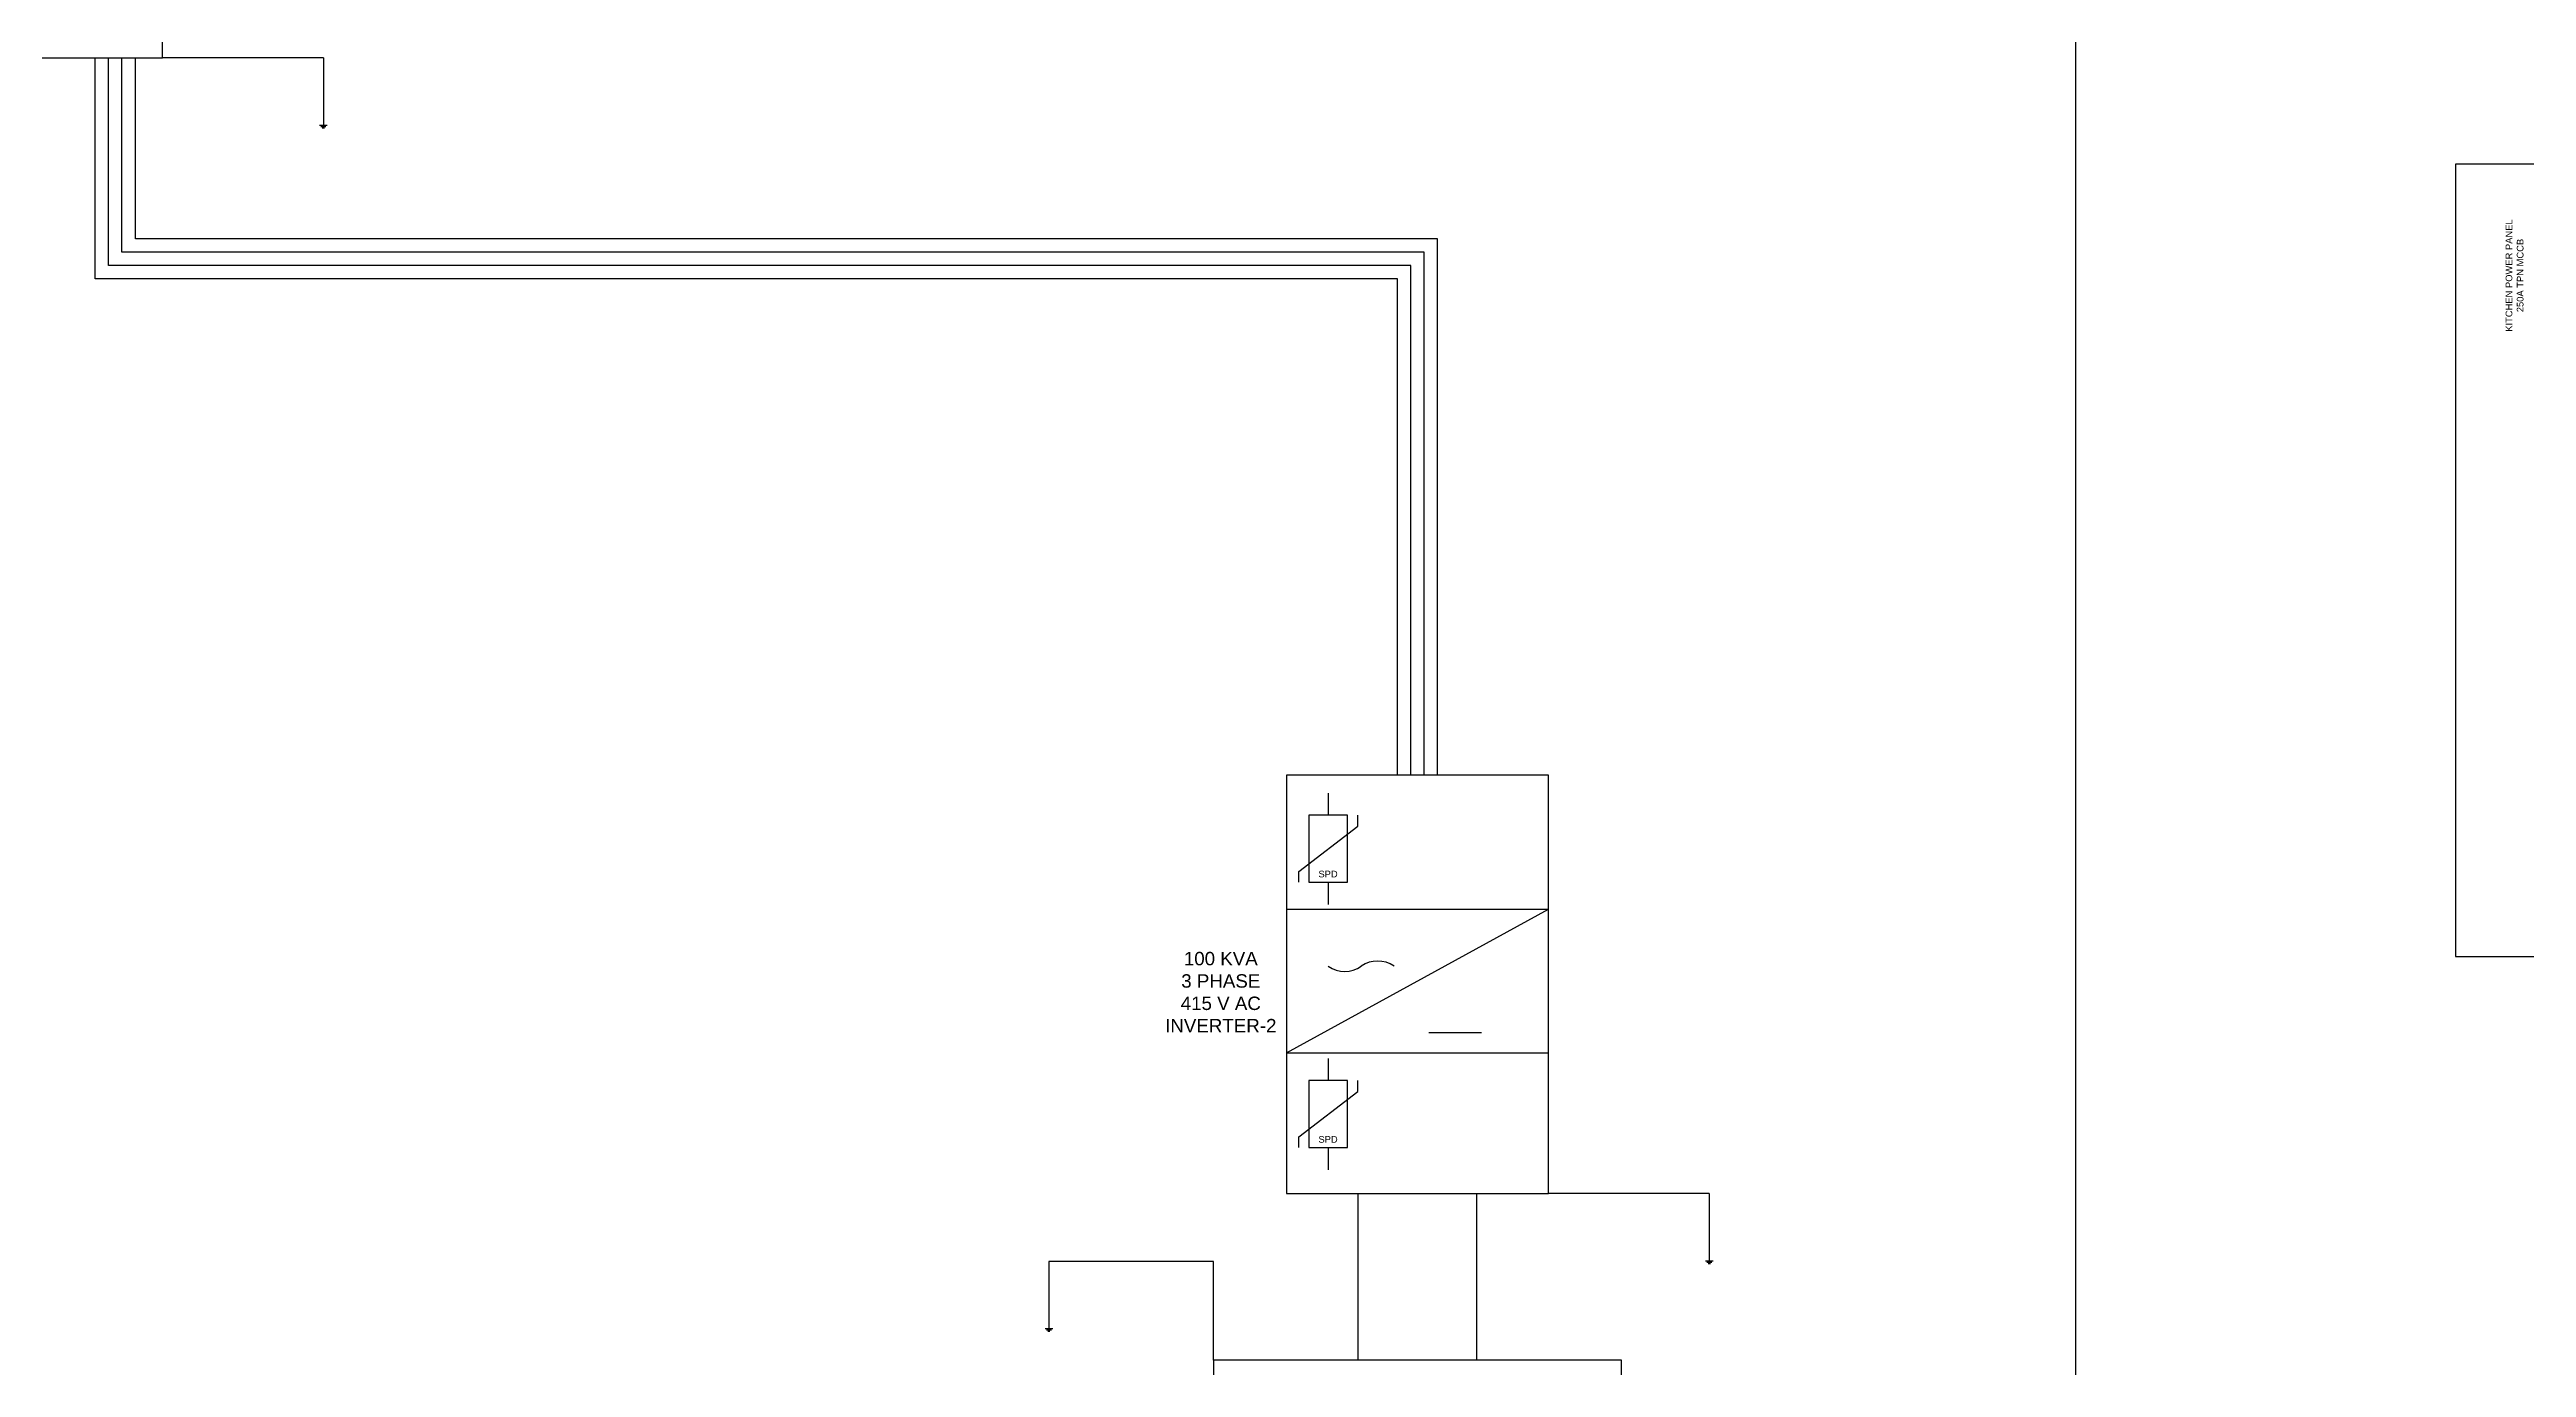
# Model space of a CAD drawing. Header units: inches. Extents: x -137 to 2243, y 16 to 894.
# Drawn here: x 19 to 203.7, y 581.9 to 680.2 of the extents above; entities that cross this region are included whole.
import ezdxf

# ---------------------------------------------------------------- set-up
doc = ezdxf.new("R2010")
doc.units = ezdxf.units.IN
doc.header["$MEASUREMENT"] = 0
doc.styles.get("Standard").update_dxf_attribs({"font": 'arial.ttf'})

msp = doc.modelspace()

# ---------------------------------------------------------------- linework, layer by layer
at = {"color": 18, "true_color": 0x000000}
for p, q in [((22.37, 663.13), (22.37, 679.61)), ((119.52, 663.13), (22.37, 663.13)), ((119.52, 637.67), (119.52, 663.13)), ((119.52, 626.11), (119.52, 637.67)), ((125.43, 582.48), (125.43, 594.91))]:
    msp.add_line(p, q, dxfattribs=at)
at = {"color": 5}
for p, q in [((23.37, 664.13), (23.37, 679.61)), ((120.52, 664.13), (23.37, 664.13)), ((120.52, 637.67), (120.52, 664.13)), ((120.52, 626.11), (120.52, 637.67))]:
    msp.add_line(p, q, dxfattribs=at)
at = {"color": 2}
for p, q in [((24.37, 665.13), (24.37, 679.61)), ((121.52, 665.13), (24.37, 665.13)), ((121.52, 637.67), (121.52, 665.13)), ((121.52, 626.11), (121.52, 637.67))]:
    msp.add_line(p, q, dxfattribs=at)
at = {"color": 1}
for p, q in [((25.37, 666.13), (25.37, 679.61)), ((122.52, 666.13), (25.37, 666.13)), ((122.52, 637.67), (122.52, 666.13)), ((122.52, 626.11), (122.52, 637.67)), ((116.6, 582.48), (116.6, 594.91))]:
    msp.add_line(p, q, dxfattribs=at)
for p, q in [((39.4, 679.61), (27.4, 679.61)), ((39.4, 679.61), (39.4, 674.61)), ((39.11, 674.61), (39.68, 674.61)), ((39.21, 674.51), (39.58, 674.51)), ((39.31, 674.41), (39.48, 674.41)), ((114.36, 624.78), (114.36, 623.13)), ((116.56, 622.33), (116.56, 623.13)), ((112.17, 618.93), (116.56, 622.33)), ((112.17, 618.14), (112.17, 618.93)), ((114.36, 618.14), (114.36, 616.48)), ((111.25, 616.12), (130.78, 616.12)), ((111.25, 605.41), (130.78, 616.12)), ((121.87, 606.93), (125.8, 606.93)), ((111.25, 605.41), (130.78, 605.41)), ((114.36, 604.99), (114.36, 603.34)), ((112.17, 599.14), (116.56, 602.54)), ((116.56, 602.54), (116.56, 603.34)), ((112.17, 598.35), (112.17, 599.14)), ((114.36, 598.35), (114.36, 596.69)), ((142.78, 594.91), (130.78, 594.91)), ((142.78, 594.91), (142.78, 589.91)), ((105.8, 589.86), (93.51, 589.86)), ((93.51, 589.86), (93.51, 584.86)), ((105.8, 582.48), (105.8, 589.86)), ((142.5, 589.91), (143.07, 589.91)), ((142.6, 589.81), (142.97, 589.81)), ((142.7, 589.71), (142.87, 589.71)), ((93.23, 584.86), (93.8, 584.86)), ((93.33, 584.76), (93.7, 584.76)), ((93.43, 584.66), (93.6, 584.66))]:
    msp.add_line(p, q)
for points in [[(-136.58, 698.2), (170.1, 698.2), (170.1, 457.55), (-136.58, 457.55)], [(-3.04, 679.61), (27.4, 679.61), (27.4, 690.69), (-3.04, 690.69)], [(198.45, 612.61), (258.79, 612.61), (258.79, 671.69), (198.45, 671.69)], [(111.25, 594.91), (130.78, 594.91), (130.78, 626.11), (111.25, 626.11)], [(112.92, 618.14), (115.8, 618.14), (115.8, 623.13), (112.92, 623.13)], [(112.92, 598.35), (115.8, 598.35), (115.8, 603.34), (112.92, 603.34)], [(105.8, 571.4), (136.23, 571.4), (136.23, 582.48), (105.8, 582.48)]]:
    msp.add_lwpolyline(points, close=True)
for centre, start, end in [((115.59, 613.62), 235, 305), ((118.04, 610.12), 55, 125)]:
    msp.add_arc(centre, 2.14, start, end)

# ---------------------------------------------------------------- texts
at = {"color": 18, "true_color": 0x000000, "insert": (203.53, 674.31), "char_height": 0.5, "attachment_point": 9, "rotation": 90}
msp.add_mtext_dynamic_manual_height_columns('\\pxqc;KITCHEN POWER PANEL\\P250A TPN MCCB', width=21.8484, gutter_width=1, heights=[2.19], dxfattribs=at)
at = {"attachment_point": 7}
for s, width, gutter_width, heights, insert, char_height in [('\\pxqc;SPD', 3.6036, 1, [0.2], (112.54, 618.49), 0.5), ('\\pxqc;100 KVA \\P3 PHASE \\P415 V AC\\PINVERTER-2', 8.0424, 1.73, [8.38], (102.32, 606.94), 1), ('\\pxqc;SPD', 3.6036, 1, [0.2], (112.54, 598.7), 0.5)]:
    msp.add_mtext_dynamic_manual_height_columns(s, width=width, gutter_width=gutter_width, heights=heights, dxfattribs=dict(at, insert=insert, char_height=char_height))

doc.saveas('drawing.dxf')
